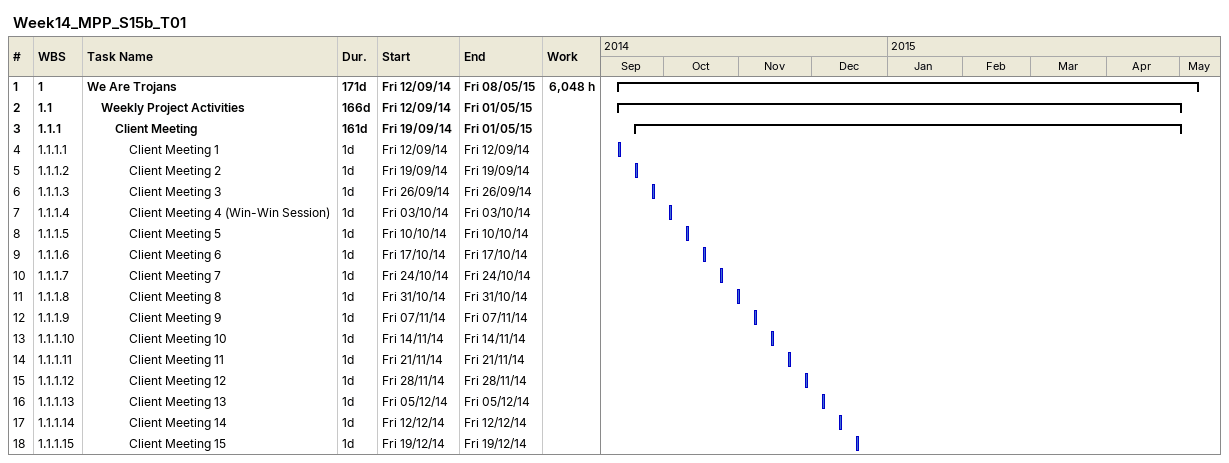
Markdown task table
Week14_MPP_S15b_T01

| ID | WBS | Task | Duration | Start | Finish | Work (h) |
|---|---|---|---|---|---|---|
| 1 | 1 | **We Are Trojans** | 171d | 2014-09-12 | 2015-05-08 | 6048 |
| 2 | 1.1 | **Weekly Project Activities** | 166d | 2014-09-12 | 2015-05-01 |  |
| 3 | 1.1.1 | **Client Meeting** | 161d | 2014-09-19 | 2015-05-01 |  |
| 4 | 1.1.1.1 | Client Meeting 1 | 1d | 2014-09-12 | 2014-09-12 |  |
| 5 | 1.1.1.2 | Client Meeting 2 | 1d | 2014-09-19 | 2014-09-19 |  |
| 6 | 1.1.1.3 | Client Meeting 3 | 1d | 2014-09-26 | 2014-09-26 |  |
| 7 | 1.1.1.4 | Client Meeting 4 (Win-Win Session) | 1d | 2014-10-03 | 2014-10-03 |  |
| 8 | 1.1.1.5 | Client Meeting 5 | 1d | 2014-10-10 | 2014-10-10 |  |
| 9 | 1.1.1.6 | Client Meeting 6 | 1d | 2014-10-17 | 2014-10-17 |  |
| 10 | 1.1.1.7 | Client Meeting 7 | 1d | 2014-10-24 | 2014-10-24 |  |
| 11 | 1.1.1.8 | Client Meeting 8 | 1d | 2014-10-31 | 2014-10-31 |  |
| 12 | 1.1.1.9 | Client Meeting 9 | 1d | 2014-11-07 | 2014-11-07 |  |
| 13 | 1.1.1.10 | Client Meeting 10 | 1d | 2014-11-14 | 2014-11-14 |  |
| 14 | 1.1.1.11 | Client Meeting 11 | 1d | 2014-11-21 | 2014-11-21 |  |
| 15 | 1.1.1.12 | Client Meeting 12 | 1d | 2014-11-28 | 2014-11-28 |  |
| 16 | 1.1.1.13 | Client Meeting 13 | 1d | 2014-12-05 | 2014-12-05 |  |
| 17 | 1.1.1.14 | Client Meeting 14 | 1d | 2014-12-12 | 2014-12-12 |  |
| 18 | 1.1.1.15 | Client Meeting 15 | 1d | 2014-12-19 | 2014-12-19 |  |
